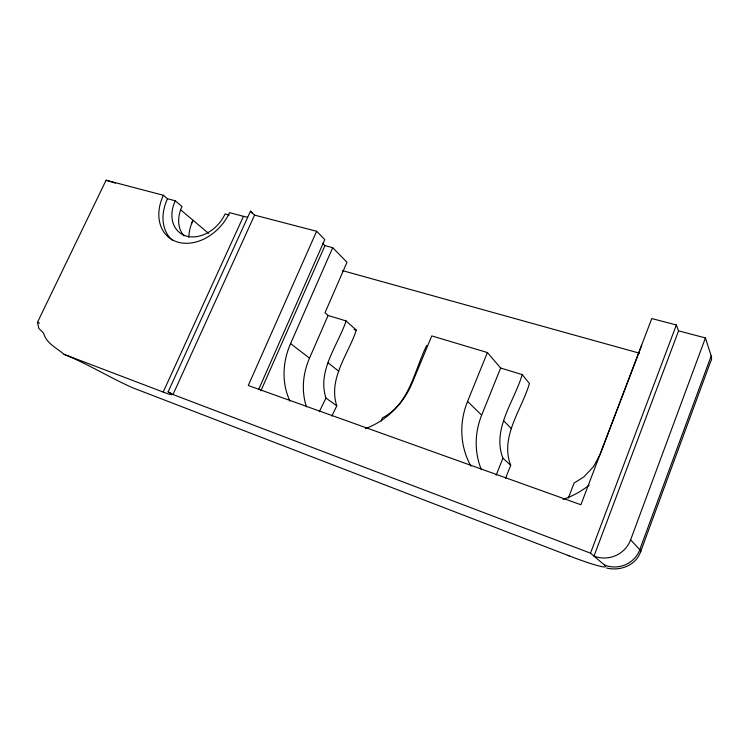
<?xml version="1.0" encoding="UTF-8"?>
<svg xmlns="http://www.w3.org/2000/svg" width="749" height="749" viewBox="0 0 749 749"><rect width="100%" height="100%" fill="white"/><g stroke="black" fill="none" stroke-linecap="round" stroke-linejoin="round"><path stroke-width="1.12" d="M322.538 243.2L324.944 245.625L332.696 247.694L346.993 262.281L325 312.745L328.09 315.46L346.085 320.937L356.327 330.169C348.257 354.352 327.912 378.985 336.816 405.836L331.816 416.135M346.085 320.937C337.818 345.598 317.024 370.652 325.965 398.065L319.308 411.725M381.278 421.078L382.449 417.839C409.684 403.936 414.328 370.381 426.677 345.495M184.039 235.907A32.085 24.586 -49.4 0 1 181.998 206.518L175.285 200.807L167.514 198.757L163.394 195.283L106.096 180.219L37.45 322.351L38.854 328.483L43.554 333.043C46.129 343.248 56.755 348.042 64.096 354.343L163.198 392.064A22.91 1.592 23.9 0 0 168.141 391.821L250.466 211.246L254.585 215.122L316.612 231.272L248.265 385.51L580.896 504.751L651.77 318.559L676.356 324.963L678.566 330.861L705.436 337.921L711.176 355.925L639.768 549.7A78.926 7.855 21.8 0 1 640.432 552.219C635.555 565.626 619.76 571.337 606.615 568.004M640.432 552.219L710.632 361.57A76.557 20.672 19.2 0 0 711.176 355.925M705.436 337.921L630.621 539.842L639.768 549.7A27.329 26.59 20.7 0 1 604.537 565.083L590.512 553.155L172.982 394.526L168.141 391.821M678.566 330.861L593.994 556.123A28.19 27.704 7.3 0 0 630.611 539.842M590.512 553.155L676.356 324.963M641.687 345.242L600.118 454.437L593.517 466.655L583.902 476.879L574.099 483.039L568.351 498.057M505.584 478.265L510.706 465.298C499.658 436.817 521.828 409.712 529.421 383.479L522.203 374.603L500.641 368.031L487.412 352.545L431.78 335.917L412.062 383.282A72.672 62.822 -50.6 0 1 365.428 428.634M496.119 475.287L502.907 458.182C491.7 429.055 514.404 401.398 522.203 374.603M481.354 469.735A77.475 73.524 -30.8 0 1 481.654 415.189L500.641 368.031M470.952 466.168A80.574 75.874 -33 0 1 467.573 401.417L487.412 352.545M306.444 406.866A70.097 61.352 -50.6 0 1 309.515 358.162L328.09 315.46M289.947 401.061A72.672 62.822 -50.6 0 1 290.584 343.594L332.696 247.694M258.677 389.461L324.785 239.614L316.612 231.272M260.886 390.847L324.944 245.625M172.982 394.526L254.585 215.122M163.198 392.064L243.462 216.321A22.236 5.43 25.4 0 0 247.535 217.163M191.547 223.417L193.017 220.262A41.232 32.067 -49.3 0 0 188.804 237.339M243.462 216.321L229.522 212.66A43.152 32.778 -49.4 0 1 178.599 242.33A43.152 32.778 -49.4 0 1 163.394 195.283M229.231 215.066L225.075 213.961A32.422 24.708 -49.4 0 1 186.801 236.178A32.422 24.708 -49.4 0 1 175.285 200.807M342.499 270.623L639.627 353.247M354.108 329.485L356.327 330.169M106.096 180.219L115.449 183.159M64.096 354.343L64.704 354.614C88.185 364.136 109.757 377.655 132.882 387.86L573.491 557.528A52.084 4.017 22.2 0 0 605.482 566.113L604.537 565.083M37.45 322.351L39.519 323.147M325.965 398.065L336.816 405.836M290.584 343.594L309.515 358.162M328.025 362.797L338.707 371.214M180.528 209.729L208.568 233.379M502.907 458.182L510.706 465.298M467.573 401.417L481.654 415.189M503.759 420.882L511.455 428.765M250.466 211.246A22.236 5.43 25.4 0 1 252.544 213.605M172.57 240.373A42.88 32.684 -49.4 0 1 167.514 198.757M589.145 485.137A80.574 75.874 -33 0 1 563.061 499.368M569.474 555.646A25.185 6.554 -70.8 0 1 567.761 555.355"/></g></svg>
